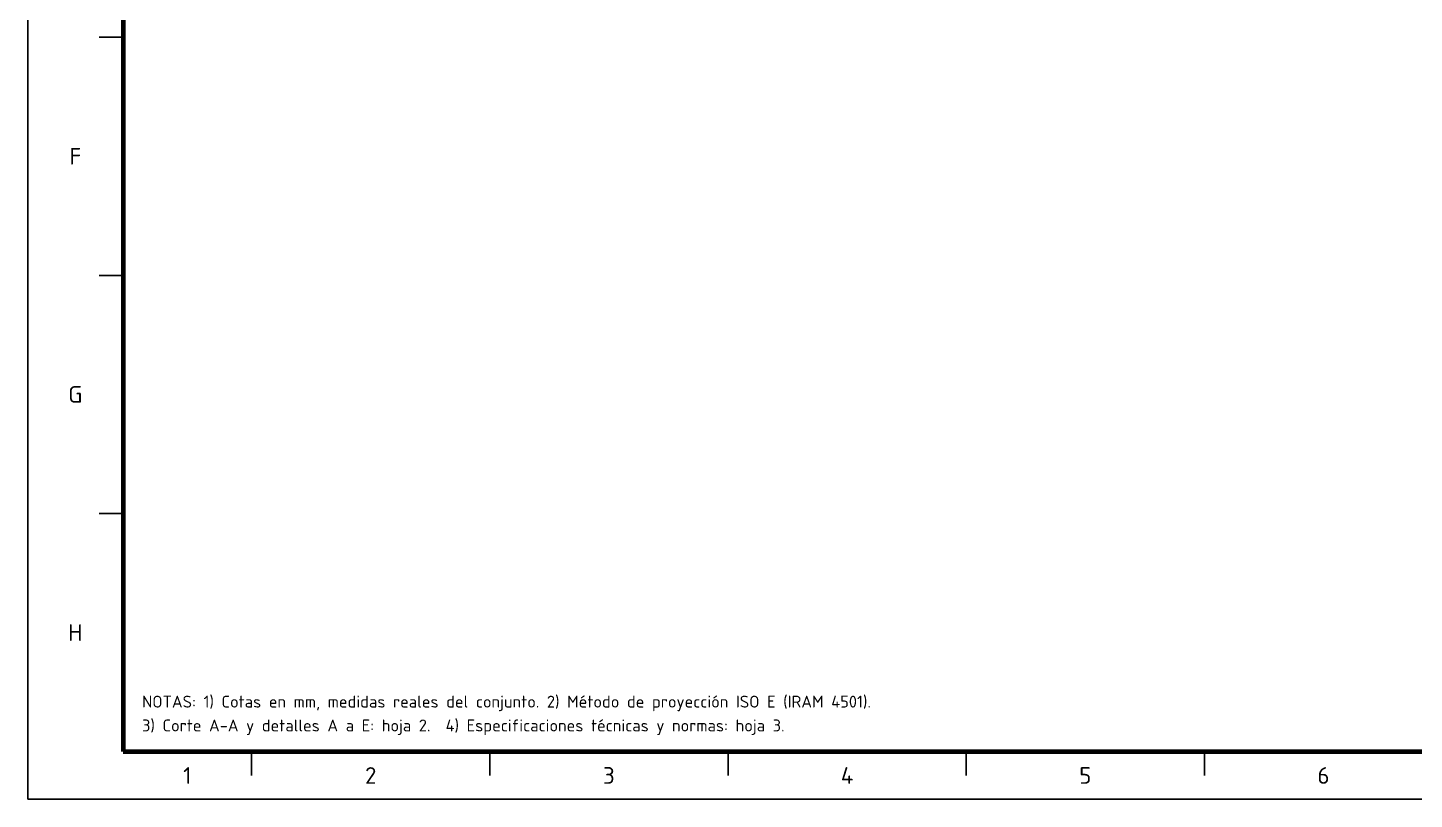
# Model space of a CAD drawing. Header units: millimetres. Extents: x 0 to 594, y 0 to 420.
# Drawn here: x 0 to 291.1, y 0 to 162 of the extents above; entities that cross this region are included whole.
import ezdxf
from ezdxf.enums import TextEntityAlignment as Align

# ---------------------------------------------------------------- set-up
doc = ezdxf.new("R2010")
doc.units = ezdxf.units.MM
for name, color, linetype, lineweight in [('06-TEXTO', 7, 'CONTINUOUS', 25), ('07-RECUADRO', 7, 'CONTINUOUS', 70), ('08-FINA', 5, 'CONTINUOUS', 25)]:
    doc.layers.add(name, color=color, linetype=linetype, lineweight=lineweight)
doc.styles.add('ISO3098', font='isocpeur.ttf')

msp = doc.modelspace()

# ---------------------------------------------------------------- linework, layer by layer
at = {"layer": '07-RECUADRO'}
msp.add_lwpolyline([(20, 10), (584, 10), (584, 410), (20, 410)], close=True, dxfattribs=at)
at = {"layer": '08-FINA'}
for p, q in [((20, 160), (15, 160)), ((20, 110), (15, 110)), ((20, 60), (15, 60)), ((47, 10), (47, 5)), ((97, 10), (97, 5)), ((147, 10), (147, 5)), ((197, 10), (197, 5)), ((247, 10), (247, 5))]:
    msp.add_line(p, q, dxfattribs=at)
msp.add_lwpolyline([(0, 0), (594, 0), (594, 420), (0, 420)], close=True, dxfattribs=at)

# ---------------------------------------------------------------- texts
at = {"layer": '06-TEXTO', "style": 'ISO3098'}
for s, p in [('F', (10, 135)), ('G', (10, 85)), ('H', (10, 35)), ('1', (33.5, 5)), ('2', (72, 5)), ('3', (122, 5)), ('4', (172, 5)), ('5', (222, 5)), ('6', (272, 5))]:
    msp.add_text(s, height=3.5, dxfattribs=at).set_placement(p, align=Align.MIDDLE_CENTER)
for s, p in [('NOTAS: 1) Cotas en mm, medidas reales del conjunto. 2) Método de proyección ISO E (IRAM 4501).', (24, 18.5)), ('3) Corte A-A y detalles A a E: hoja 2.  4) Especificaciones técnicas y normas: hoja 3.', (24, 13.5))]:
    msp.add_text(s, height=2.5, dxfattribs=at).set_placement(p, align=Align.BOTTOM_LEFT)

doc.saveas('drawing.dxf')
